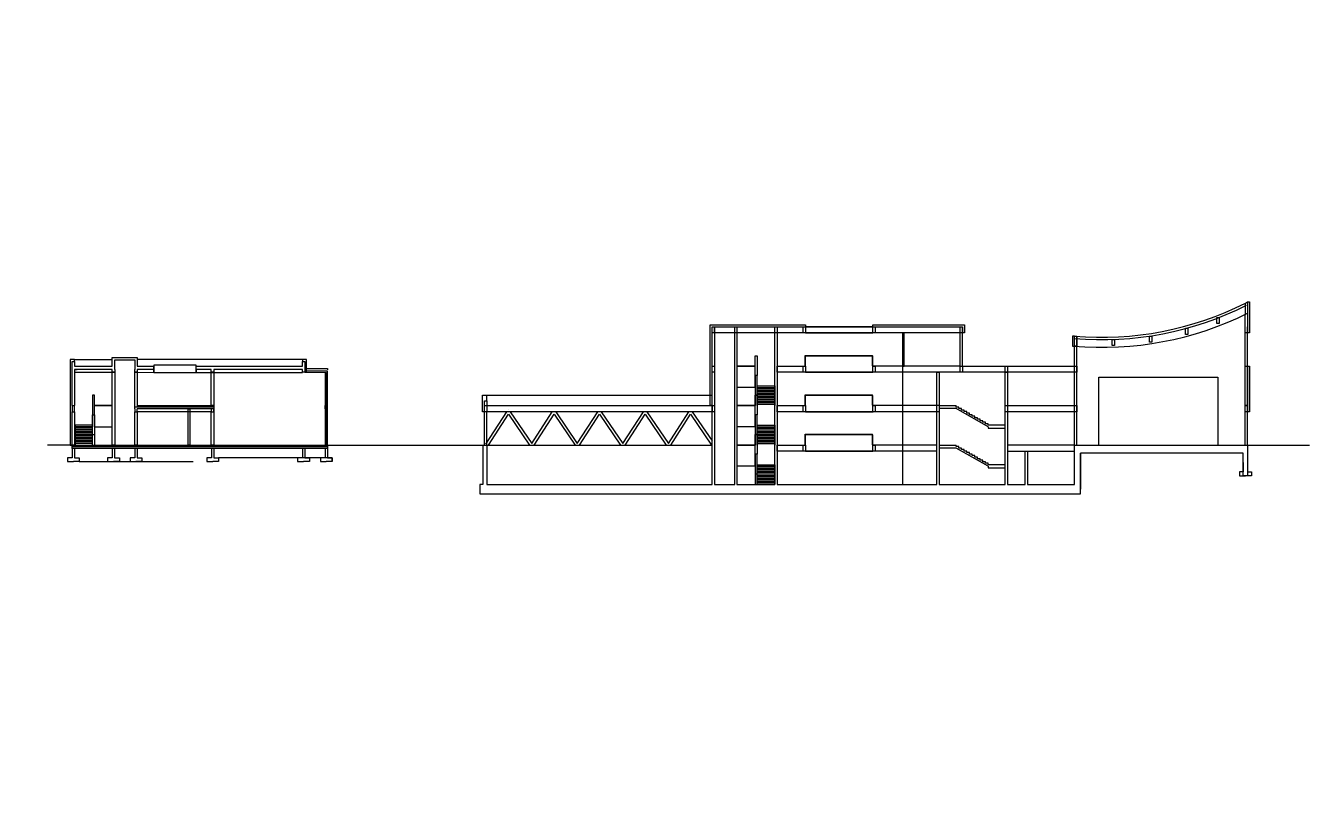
# Model space of a CAD drawing. Extents: x 126 to 1219, y 91 to 1021.
# Drawn here: x 456.3 to 682.5, y 884.2 to 1021 of the extents above; entities that cross this region are included whole.
import ezdxf

# ---------------------------------------------------------------- set-up
doc = ezdxf.new("R2010")
doc.units = 0
doc.linetypes.add('ACAD_ISO03W100', pattern=[30, 12, -18])
doc.layers.add('-_E_-_PRZEKR_J_CIENKA', color=253, linetype='CONTINUOUS')
doc.layers.add('-_E_-_PRZEKR_J_GRUBA', color=7, linetype='CONTINUOUS')

# ---------------------------------------------------------------- blocks, each defined once
blk = doc.blocks.new('PRZEKR_J_01')
at = {"layer": '-_E_-_PRZEKR_J_CIENKA'}
for points in [[(7423596.152395, 5543620.843825), (7423599.973942, 5543619.698147)], [(7423619.16742, 5543613.944052), (7423602.483985, 5543618.94565)], [(7423596.134636, 5543613.43695), (7423596.777891, 5543615.582603), (7423598.57831, 5543615.042848), (7423596.777891, 5543615.582603), (7423597.093774, 5543616.636272), (7423596.902198, 5543616.693705), (7423596.304891, 5543614.701313)], [(7423595.989007, 5543613.647645), (7423596.304891, 5543614.701313), (7423596.496467, 5543614.64388), (7423595.899159, 5543612.651489)], [(7423595.66738, 5543612.574819), (7423595.713326, 5543612.72808), (7423593.941248, 5543613.259339), (7423593.895301, 5543613.106078)], [(7423595.713326, 5543612.72808), (7423595.759273, 5543612.88134), (7423593.987194, 5543613.4126), (7423593.941248, 5543613.259339)], [(7423595.759273, 5543612.88134), (7423595.80522, 5543613.034601), (7423594.033141, 5543613.56586), (7423593.987194, 5543613.4126)], [(7423595.80522, 5543613.034601), (7423595.851167, 5543613.187862), (7423594.079088, 5543613.719121), (7423594.033141, 5543613.56586)], [(7423595.851167, 5543613.187862), (7423595.897113, 5543613.341123), (7423594.125035, 5543613.872382), (7423594.079088, 5543613.719121)], [(7423595.897113, 5543613.341123), (7423595.94306, 5543613.494384), (7423594.170981, 5543614.025643), (7423594.125035, 5543613.872382)], [(7423595.94306, 5543613.494384), (7423595.989007, 5543613.647645), (7423594.216928, 5543614.178904), (7423594.170981, 5543614.025643)], [(7423596.134636, 5543613.43695), (7423597.935055, 5543612.897195)], [(7423595.391699, 5543611.655253), (7423595.437646, 5543611.808514), (7423593.665567, 5543612.339773), (7423593.619621, 5543612.186513)], [(7423595.437646, 5543611.808514), (7423595.483593, 5543611.961775), (7423593.711514, 5543612.493034), (7423593.665567, 5543612.339773)], [(7423595.483593, 5543611.961775), (7423595.52954, 5543612.115036), (7423593.757461, 5543612.646295), (7423593.711514, 5543612.493034)], [(7423595.52954, 5543612.115036), (7423595.575486, 5543612.268297), (7423593.803407, 5543612.799556), (7423593.757461, 5543612.646295)], [(7423595.575486, 5543612.268297), (7423595.621433, 5543612.421558), (7423593.849354, 5543612.952817), (7423593.803407, 5543612.799556)], [(7423595.621433, 5543612.421558), (7423595.66738, 5543612.574819), (7423593.895301, 5543613.106078), (7423593.849354, 5543612.952817)], [(7423595.391699, 5543611.655253), (7423595.707583, 5543612.708922), (7423595.899159, 5543612.651489), (7423595.583275, 5543611.59782)], [(7423621.076889, 5543611.955816), (7423618.876085, 5543604.614769)], [(7423619.019214, 5543612.579121), (7423621.196624, 5543611.91992), (7423618.99582, 5543604.578873), (7423619.115555, 5543604.542977), (7423621.355127, 5543612.013338), (7423619.056214, 5543612.702539)], [(7423619.134081, 5543612.962274), (7423621.432994, 5543612.273073), (7423621.388151, 5543612.123494)], [(7423636.718447, 5543604.757021), (7423659.468108, 5543597.936801)], [(7423634.972472, 5543599.801679), (7423635.980429, 5543603.163839)], [(7423635.110805, 5543599.832864), (7423638.22386, 5543602.478757)], [(7423635.207948, 5543599.71857), (7423636.215905, 5543603.08073)], [(7423638.469603, 5543602.687622), (7423638.471398, 5543602.681986)], [(7423638.569141, 5543602.375243), (7423639.795077, 5543598.527935)], [(7423635.379171, 5543599.667238), (7423638.320562, 5543602.167228), (7423639.51198, 5543598.428245)], [(7423639.795077, 5543598.527935), (7423642.821686, 5543601.100355)], [(7423643.166968, 5543600.996841), (7423644.392903, 5543597.149533)], [(7423670.78992, 5543601.401481), (7423677.590871, 5543599.362595)], [(7423670.976579, 5543602.024104), (7423677.77753, 5543599.985217)], [(7423635.207948, 5543599.71857), (7423657.957609, 5543592.89835)], [(7423639.976997, 5543598.288836), (7423642.918389, 5543600.788826), (7423644.109807, 5543597.049843)], [(7423644.392903, 5543597.149533), (7423647.419513, 5543599.721953)], [(7423647.764794, 5543599.618439), (7423648.99073, 5543595.771131)], [(7423664.061942, 5543597.415654), (7423664.705196, 5543599.561307), (7423662.904777, 5543600.101062), (7423664.705196, 5543599.561307), (7423665.02108, 5543600.614975), (7423665.212656, 5543600.557542), (7423664.615348, 5543598.56515)], [(7423644.574824, 5543596.910434), (7423647.516215, 5543599.410424), (7423648.707633, 5543595.671441)], [(7423648.99073, 5543595.771131), (7423652.017339, 5543598.343551)], [(7423652.362621, 5543598.240038), (7423653.588556, 5543594.392729)], [(7423664.299464, 5543597.511482), (7423664.615348, 5543598.56515), (7423664.423772, 5543598.622584), (7423663.826465, 5543596.630192)], [(7423669.781963, 5543598.039321), (7423670.097847, 5543599.092989)], [(7423670.097847, 5543599.092989), (7423676.898799, 5543597.054103)], [(7423680.584248, 5543598.465198), (7423675.992446, 5543583.148688)], [(7423649.17265, 5543595.532032), (7423652.114042, 5543598.032023), (7423653.30546, 5543594.29304)], [(7423653.588556, 5543594.392727), (7423656.615165, 5543596.965147)], [(7423656.960447, 5543596.861634), (7423658.086423, 5543593.328024)], [(7423664.061942, 5543597.415654), (7423662.261522, 5543597.955409)], [(7423664.069731, 5543596.745177), (7423664.115677, 5543596.898438), (7423665.887756, 5543596.367179), (7423665.84181, 5543596.213918)], [(7423664.115677, 5543596.898438), (7423664.161624, 5543597.051699), (7423665.933703, 5543596.52044), (7423665.887756, 5543596.367179)], [(7423664.161624, 5543597.051699), (7423664.207571, 5543597.20496), (7423665.97965, 5543596.673701), (7423665.933703, 5543596.52044)], [(7423664.207571, 5543597.20496), (7423664.253518, 5543597.358221), (7423666.025596, 5543596.826962), (7423665.97965, 5543596.673701)], [(7423664.253518, 5543597.358221), (7423664.299464, 5543597.511482), (7423666.071543, 5543596.980222), (7423666.025596, 5543596.826962)], [(7423669.595305, 5543597.416698), (7423676.396256, 5543595.377812)], [(7423676.582915, 5543596.000434), (7423676.898799, 5543597.054103)], [(7423685.39542, 5543593.358496), (7423686.590035, 5543597.343278)], [(7423685.634891, 5543593.286703), (7423686.829506, 5543597.271486)], [(7423653.770476, 5543594.153629), (7423656.711868, 5543596.653619), (7423657.903286, 5543592.914636)], [(7423662.867326, 5543593.430871), (7423663.510581, 5543595.576524), (7423661.710162, 5543596.116279), (7423663.510581, 5543595.576524), (7423663.826465, 5543596.630192), (7423664.018041, 5543596.572759), (7423663.420733, 5543594.580367)], [(7423663.702157, 5543595.51909), (7423664.018041, 5543596.572759), (7423663.826465, 5543596.630192), (7423663.510581, 5543595.576524)], [(7423663.702157, 5543595.51909), (7423663.748104, 5543595.672351), (7423665.520182, 5543595.141092), (7423665.474236, 5543594.987831)], [(7423663.748104, 5543595.672351), (7423663.79405, 5543595.825612), (7423665.566129, 5543595.294353), (7423665.520182, 5543595.141092)], [(7423663.79405, 5543595.825612), (7423663.839997, 5543595.978873), (7423665.612076, 5543595.447614), (7423665.566129, 5543595.294353)], [(7423663.839997, 5543595.978873), (7423663.885944, 5543596.132134), (7423665.658023, 5543595.600875), (7423665.612076, 5543595.447614)], [(7423663.885944, 5543596.132134), (7423663.931891, 5543596.285395), (7423665.703969, 5543595.754135), (7423665.658023, 5543595.600875)], [(7423663.931891, 5543596.285395), (7423663.977837, 5543596.438655), (7423665.749916, 5543595.907396), (7423665.703969, 5543595.754135)], [(7423663.977837, 5543596.438655), (7423664.023784, 5543596.591916), (7423665.795863, 5543596.060657), (7423665.749916, 5543595.907396)], [(7423664.023784, 5543596.591916), (7423664.069731, 5543596.745177), (7423665.84181, 5543596.213918), (7423665.795863, 5543596.060657)], [(7423663.104849, 5543593.526699), (7423663.420733, 5543594.580367), (7423663.229157, 5543594.637801), (7423662.631849, 5543592.645409)], [(7423668.575386, 5543594.014636), (7423668.891269, 5543595.068304)], [(7423668.903232, 5543595.108206), (7423675.704184, 5543593.06932)], [(7423662.867326, 5543593.430871), (7423661.066907, 5543593.970627)], [(7423662.875116, 5543592.760394), (7423662.921062, 5543592.913655), (7423664.693141, 5543592.382396), (7423664.647194, 5543592.229135)], [(7423662.921062, 5543592.913655), (7423662.967009, 5543593.066916), (7423664.739088, 5543592.535657), (7423664.693141, 5543592.382396)], [(7423662.967009, 5543593.066916), (7423663.012956, 5543593.220177), (7423664.785035, 5543592.688918), (7423664.739088, 5543592.535657)], [(7423663.012956, 5543593.220177), (7423663.058902, 5543593.373438), (7423664.830981, 5543592.842179), (7423664.785035, 5543592.688918)], [(7423663.058902, 5543593.373438), (7423663.104849, 5543593.526699), (7423664.876928, 5543592.99544), (7423664.830981, 5543592.842179)], [(7423668.40777, 5543593.429793), (7423675.208722, 5543591.390906)], [(7423675.376337, 5543591.975749), (7423675.692221, 5543593.029418)], [(7423694.548644, 5543581.928568), (7423697.845518, 5543592.925687)], [(7423694.788115, 5543581.856776), (7423698.085144, 5543592.854413)], [(7423661.672711, 5543589.446088), (7423662.315966, 5543591.591741), (7423660.515546, 5543592.131496), (7423662.315966, 5543591.591741), (7423662.631849, 5543592.645409), (7423662.823425, 5543592.587976), (7423662.226118, 5543590.595584)], [(7423662.507542, 5543591.534307), (7423662.823425, 5543592.587976), (7423662.631849, 5543592.645409), (7423662.315966, 5543591.591741)], [(7423662.507542, 5543591.534307), (7423662.553488, 5543591.687568), (7423664.325567, 5543591.156309), (7423664.27962, 5543591.003048)], [(7423662.553488, 5543591.687568), (7423662.599435, 5543591.840829), (7423664.371514, 5543591.30957), (7423664.325567, 5543591.156309)], [(7423662.599435, 5543591.840829), (7423662.645382, 5543591.99409), (7423664.417461, 5543591.462831), (7423664.371514, 5543591.30957)], [(7423662.645382, 5543591.99409), (7423662.691329, 5543592.147351), (7423664.463407, 5543591.616092), (7423664.417461, 5543591.462831)], [(7423662.691329, 5543592.147351), (7423662.737275, 5543592.300612), (7423664.509354, 5543591.769353), (7423664.463407, 5543591.616092)], [(7423662.737275, 5543592.300612), (7423662.783222, 5543592.453873), (7423664.555301, 5543591.922613), (7423664.509354, 5543591.769353)], [(7423662.783222, 5543592.453873), (7423662.829169, 5543592.607134), (7423664.601248, 5543592.075874), (7423664.555301, 5543591.922613)], [(7423662.829169, 5543592.607133), (7423662.875116, 5543592.760394), (7423664.647194, 5543592.229135), (7423664.601248, 5543592.075874)], [(7423661.910234, 5543589.541916), (7423662.226118, 5543590.595584), (7423662.034542, 5543590.653018), (7423661.437234, 5543588.660626)], [(7423667.380771, 5543590.029853), (7423667.696654, 5543591.083521)], [(7423667.708617, 5543591.123423), (7423674.509568, 5543589.084537)], [(7423661.672711, 5543589.446088), (7423659.872292, 5543589.985844)], [(7423661.634554, 5543588.622351), (7423661.6805, 5543588.775611), (7423663.452579, 5543588.244352), (7423663.406632, 5543588.091091)], [(7423661.6805, 5543588.775611), (7423661.726447, 5543588.928872), (7423663.498526, 5543588.397613), (7423663.452579, 5543588.244352)], [(7423661.726447, 5543588.928872), (7423661.772394, 5543589.082133), (7423663.544473, 5543588.550874), (7423663.498526, 5543588.397613)], [(7423661.772394, 5543589.082133), (7423661.818341, 5543589.235394), (7423663.590419, 5543588.704135), (7423663.544473, 5543588.550874)], [(7423661.818341, 5543589.235394), (7423661.864287, 5543589.388655), (7423663.636366, 5543588.857396), (7423663.590419, 5543588.704135)], [(7423661.864287, 5543589.388655), (7423661.910234, 5543589.541916), (7423663.682313, 5543589.010657), (7423663.636366, 5543588.857396)], [(7423667.206074, 5543589.447133), (7423674.007026, 5543587.408246)], [(7423674.181722, 5543587.990966), (7423674.497606, 5543589.044635)], [(7423661.312926, 5543587.549524), (7423661.62881, 5543588.603193), (7423661.437234, 5543588.660626), (7423661.12135, 5543587.606958)], [(7423661.312926, 5543587.549524), (7423661.358873, 5543587.702785), (7423663.130952, 5543587.171526), (7423663.085005, 5543587.018265)], [(7423661.358873, 5543587.702785), (7423661.40482, 5543587.856046), (7423663.176899, 5543587.324787), (7423663.130952, 5543587.171526)], [(7423661.40482, 5543587.856046), (7423661.450767, 5543588.009307), (7423663.222845, 5543587.478048), (7423663.176899, 5543587.324787)], [(7423661.450767, 5543588.009307), (7423661.496713, 5543588.162568), (7423663.268792, 5543587.631309), (7423663.222845, 5543587.478048)], [(7423661.496713, 5543588.162568), (7423661.54266, 5543588.315829), (7423663.314739, 5543587.78457), (7423663.268792, 5543587.631309)], [(7423661.54266, 5543588.315829), (7423661.588607, 5543588.46909), (7423663.360686, 5543587.937831), (7423663.314739, 5543587.78457)], [(7423661.588607, 5543588.46909), (7423661.634554, 5543588.622351), (7423663.406632, 5543588.091091), (7423663.360686, 5543587.937831)], [(7423696.999817, 5543581.19372), (7423699.051426, 5543588.037109), (7423711.088197, 5543584.428554), (7423709.036588, 5543577.585165)], [(7423711.790493, 5543576.75956), (7423715.374339, 5543588.713909)], [(7423712.029964, 5543576.687768), (7423715.61381, 5543588.642117)]]:
    blk.add_lwpolyline(points, dxfattribs=at)
blk.add_lwpolyline([(7423603.99083, 5543617.875216), (7423603.771571, 5543617.143851), (7423608.056201, 5543615.859344), (7423608.27546, 5543616.590709)], close=True, dxfattribs=at)
at = {"layer": '-_E_-_PRZEKR_J_CIENKA', "linetype": 'ACAD_ISO03W100'}
blk.add_lwpolyline([(7423593.662991, 5543610.764149), (7423593.548124, 5543610.380997), (7423619.091953, 5543602.723103), (7423619.20682, 5543603.106255)], close=True, dxfattribs=at)
at = {"layer": '-_E_-_PRZEKR_J_CIENKA'}
blk.add_arc((7423710.219326, 5543623.984821), 34.479265, 248.27618, 279.6853, dxfattribs=at)
at = {"layer": '-_E_-_PRZEKR_J_GRUBA'}
for points in [[(7423596.094962, 5543620.652249), (7423596.152395, 5543620.843825), (7423595.922504, 5543620.912745), (7423595.730928, 5543620.970178), (7423593.14068, 5543612.330096), (7423593.332256, 5543612.272663)], [(7423594.526872, 5543616.257446), (7423595.721487, 5543620.242228), (7423595.86507, 5543620.721169), (7423596.094962, 5543620.652249), (7423595.951378, 5543620.173308), (7423599.772925, 5543619.02763)], [(7423599.911887, 5543618.620581), (7423599.825736, 5543618.333216), (7423599.586266, 5543618.405008), (7423599.672416, 5543618.692372), (7423595.85087, 5543619.83805), (7423594.756763, 5543616.188525)], [(7423595.85087, 5543619.83805), (7423596.138234, 5543619.7519), (7423595.85087, 5543619.83805), (7423595.85087, 5543619.83805), (7423596.138234, 5543619.7519), (7423595.85087, 5543619.83805), (7423595.76472, 5543619.550686), (7423599.586266, 5543618.405008)], [(7423599.772925, 5543619.02763), (7423600.031375, 5543619.889723), (7423602.541419, 5543619.137226), (7423602.282968, 5543618.275134)], [(7423599.911887, 5543618.620581), (7423600.199054, 5543619.578461), (7423602.230157, 5543618.969548), (7423601.94299, 5543618.011667)], [(7423600.805808, 5543614.218461), (7423601.85684, 5543617.724303), (7423602.09631, 5543617.652512), (7423601.045278, 5543614.146669)], [(7423603.859489, 5543617.437112), (7423602.18246, 5543617.939876), (7423602.09631, 5543617.652512), (7423601.85684, 5543617.724303), (7423601.94299, 5543618.011667)], [(7423602.09631, 5543617.652512), (7423603.771571, 5543617.143851), (7423603.881201, 5543617.509534)], [(7423602.282968, 5543618.275134), (7423603.959998, 5543617.77237)], [(7423603.859489, 5543617.437112), (7423603.959998, 5543617.77237)], [(7423594.526872, 5543616.257446), (7423594.340213, 5543615.634823), (7423594.579683, 5543615.563031), (7423594.665833, 5543615.850396)], [(7423594.526872, 5543616.257446), (7423594.766342, 5543616.185654)], [(7423594.665833, 5543615.850396), (7423594.766342, 5543616.185654)], [(7423608.144118, 5543616.152604), (7423608.056201, 5543615.859344), (7423618.777976, 5543612.645017)], [(7423608.144118, 5543616.152604), (7423608.244627, 5543616.487863)], [(7423608.244627, 5543616.487863), (7423618.966403, 5543613.273535), (7423619.109986, 5543613.752476), (7423619.349456, 5543613.680684), (7423619.205873, 5543613.201744), (7423619.162798, 5543613.058062), (7423619.105364, 5543612.866486), (7423619.019214, 5543612.579121), (7423618.779744, 5543612.650913), (7423618.865894, 5543612.938277), (7423609.909711, 5543615.62329), (7423609.823561, 5543615.335926), (7423609.584091, 5543615.407717), (7423609.670241, 5543615.695081), (7423608.144118, 5543616.152604)], [(7423600.748374, 5543614.026884), (7423600.662224, 5543613.73952), (7423600.901694, 5543613.667729), (7423600.987845, 5543613.955093)], [(7423600.748374, 5543614.026884), (7423600.848883, 5543614.362143)], [(7423600.805808, 5543614.218461), (7423608.77253, 5543611.830083)], [(7423608.389476, 5543611.422934), (7423600.901694, 5543613.667729)], [(7423608.715096, 5543611.638507), (7423600.987845, 5543613.955093)], [(7423601.088353, 5543614.290351), (7423608.815605, 5543611.973765)], [(7423619.019214, 5543612.579121), (7423619.21079, 5543612.521688), (7423619.541032, 5543613.623251), (7423619.598466, 5543613.814827), (7423619.16742, 5543613.944052), (7423619.109986, 5543613.752476)], [(7423593.332256, 5543612.272662), (7423590.829848, 5543613.02287)], [(7423593.231748, 5543611.937404), (7423592.944581, 5543610.979524), (7423592.465641, 5543611.123108), (7423592.350774, 5543610.739955), (7423592.949449, 5543610.560476)], [(7423593.471218, 5543611.865613), (7423593.184051, 5543610.907732), (7423593.662991, 5543610.764149), (7423593.548124, 5543610.380996), (7423592.949449, 5543610.560476)], [(7423619.115555, 5543604.542977), (7423619.015047, 5543604.207719), (7423593.231748, 5543611.937404), (7423593.332256, 5543612.272663), (7423593.451991, 5543612.236767)], [(7423593.332256, 5543612.272663), (7423593.289181, 5543612.128981), (7423619.07248, 5543604.399295)], [(7423593.451991, 5543612.236767), (7423619.115555, 5543604.542977)], [(7423608.815605, 5543611.973765), (7423608.628946, 5543611.351143)], [(7423597.278793, 5543610.724123), (7423596.991626, 5543609.766243), (7423596.512686, 5543609.909827), (7423596.397819, 5543609.526674), (7423596.996494, 5543609.347195)], [(7423597.518263, 5543610.652332), (7423597.231096, 5543609.694451), (7423597.710036, 5543609.550868), (7423597.595169, 5543609.167715), (7423596.996494, 5543609.347195)], [(7423608.475626, 5543611.710299), (7423608.389476, 5543611.422934), (7423608.628946, 5543611.351143), (7423608.715096, 5543611.638507)], [(7423599.553759, 5543610.042102), (7423599.266592, 5543609.084221), (7423598.787652, 5543609.227805), (7423598.672785, 5543608.844652), (7423599.27146, 5543608.665173)], [(7423599.793229, 5543609.97031), (7423599.506062, 5543609.012429), (7423599.985002, 5543608.868846), (7423599.870136, 5543608.485694), (7423599.27146, 5543608.665173)], [(7423607.304958, 5543607.718336), (7423607.017791, 5543606.760456), (7423606.538851, 5543606.90404), (7423606.423984, 5543606.520887), (7423607.022659, 5543606.341408)], [(7423619.970192, 5543608.264293), (7423619.884042, 5543607.976929), (7423620.123512, 5543607.905138), (7423620.310171, 5543608.52776)], [(7423619.970192, 5543608.264293), (7423620.0707, 5543608.599552)], [(7423620.0707, 5543608.599552), (7423620.310171, 5543608.52776)], [(7423607.544428, 5543607.646545), (7423607.257261, 5543606.688664), (7423607.736201, 5543606.545081), (7423607.621334, 5543606.161928), (7423607.022659, 5543606.341408)], [(7423659.152225, 5543596.883134), (7423658.960649, 5543596.940567), (7423661.349879, 5543604.910133), (7423661.407312, 5543605.101709), (7423671.034012, 5543602.21568), (7423670.976578, 5543602.024104)], [(7423616.476664, 5543604.968711), (7423616.189497, 5543604.010831), (7423615.710557, 5543604.154415), (7423615.59569, 5543603.771262), (7423616.194365, 5543603.591783)], [(7423616.716134, 5543604.89692), (7423616.428967, 5543603.939039), (7423616.907907, 5543603.795456), (7423616.79304, 5543603.412303), (7423616.194365, 5543603.591783)], [(7423618.775577, 5543604.27951), (7423618.48841, 5543603.32163), (7423618.009469, 5543603.465214), (7423617.894603, 5543603.082061), (7423618.493278, 5543602.902582)], [(7423619.015047, 5543604.207719), (7423618.72788, 5543603.249838), (7423619.20682, 5543603.106255), (7423619.091953, 5543602.723102), (7423618.493278, 5543602.902582)], [(7423619.115555, 5543604.542977), (7423634.968478, 5543599.790362)], [(7423634.968478, 5543599.790361), (7423635.207948, 5543599.71857), (7423634.013333, 5543595.733787), (7423656.762994, 5543588.913569), (7423661.541455, 5543604.8527), (7423661.780926, 5543604.780908), (7423657.002465, 5543588.841776), (7423659.06187, 5543588.224378), (7423663.840331, 5543604.16351), (7423664.031945, 5543604.106065), (7423659.253485, 5543588.166933), (7423663.085005, 5543587.018265), (7423667.863466, 5543602.957397), (7423668.102937, 5543602.885605), (7423663.324476, 5543586.946473), (7423675.872711, 5543583.184584), (7423675.872711, 5543583.184584), (7423676.112181, 5543583.112792), (7423676.112181, 5543583.112792), (7423676.112181, 5543583.112792), (7423676.112181, 5543583.112792), (7423679.455184, 5543582.110579), (7423682.852371, 5543593.442306), (7423683.091841, 5543593.370514), (7423679.694654, 5543582.038788), (7423686.361502, 5543580.040105), (7423689.758689, 5543591.371831), (7423689.998159, 5543591.300039), (7423686.600973, 5543579.968313), (7423688.373051, 5543579.437054), (7423689.381008, 5543582.799214), (7423689.620478, 5543582.727422), (7423688.612522, 5543579.365262), (7423693.354029, 5543577.943785), (7423694.548644, 5543581.928568)], [(7423635.976435, 5543603.152522), (7423635.784858, 5543603.209955), (7423636.287401, 5543604.886246), (7423636.718447, 5543604.757021)], [(7423636.163093, 5543603.775144), (7423636.306677, 5543604.254084), (7423636.546147, 5543604.182293), (7423636.402563, 5543603.703352)], [(7423636.163093, 5543603.775144), (7423659.152225, 5543596.883134), (7423658.965567, 5543596.260511), (7423636.215905, 5543603.08073)], [(7423636.546147, 5543604.182293), (7423636.718447, 5543604.757021)], [(7423634.786831, 5543599.844818), (7423633.592216, 5543595.860035), (7423633.294922, 5543595.949162), (7423633.007755, 5543594.991282), (7423656.595563, 5543587.919792), (7423657.553362, 5543587.632649), (7423657.553362, 5543587.632649), (7423693.666478, 5543576.809559), (7423693.666478, 5543576.809559), (7423693.666478, 5543576.809559), (7423694.903903, 5543580.93714)], [(7423677.77223, 5543599.986806), (7423677.829663, 5543600.178382), (7423686.88694, 5543597.463062), (7423687.078516, 5543597.405629), (7423686.834424, 5543596.591431), (7423686.642848, 5543596.648864)], [(7423677.77753, 5543599.985217), (7423686.829506, 5543597.271486), (7423686.642848, 5543596.648864)], [(7423686.642848, 5543596.648864), (7423677.590871, 5543599.362595)], [(7423680.584248, 5543598.465198), (7423679.576291, 5543595.103037), (7423679.719973, 5543595.059962), (7423680.72793, 5543598.422122)], [(7423685.395421, 5543593.358495), (7423676.582915, 5543596.000434)], [(7423685.208762, 5543592.735873), (7423676.396256, 5543595.377812)], [(7423685.634891, 5543593.286703), (7423696.937875, 5543589.898134)], [(7423697.848808, 5543592.936663), (7423697.657232, 5543592.994097), (7423697.350432, 5543591.970729), (7423697.522473, 5543591.910897)], [(7423682.083884, 5543590.008353), (7423675.3883, 5543592.015651)], [(7423696.751216, 5543589.275511), (7423685.208762, 5543592.735873)], [(7423681.897226, 5543589.385731), (7423675.201641, 5543591.393029)], [(7423716.365932, 5543591.150913), (7423716.557509, 5543591.093479), (7423715.618727, 5543587.962061), (7423715.427151, 5543588.019494)], [(7423683.716176, 5543589.184931), (7423681.991991, 5543589.701832)], [(7423682.083884, 5543590.008353), (7423683.808069, 5543589.491453)], [(7423686.383294, 5543586.380919), (7423683.716176, 5543589.184931)], [(7423686.42924, 5543586.53418), (7423686.475187, 5543586.687441), (7423686.20698, 5543586.767847), (7423686.252927, 5543586.921108), (7423685.984721, 5543587.001515), (7423686.030667, 5543587.154776), (7423685.762461, 5543587.235183), (7423685.808408, 5543587.388444), (7423685.540201, 5543587.46885), (7423685.586148, 5543587.622111), (7423685.317941, 5543587.702518), (7423685.363888, 5543587.855779), (7423685.095681, 5543587.936186), (7423685.141628, 5543588.089447), (7423684.873422, 5543588.169853), (7423684.919368, 5543588.323114), (7423684.651162, 5543588.403521), (7423684.697109, 5543588.556782), (7423684.428902, 5543588.637189), (7423684.474849, 5543588.79045), (7423684.206642, 5543588.870856), (7423684.252589, 5543589.024117), (7423683.984382, 5543589.104524), (7423684.030329, 5543589.257785), (7423683.762123, 5543589.338192), (7423683.808069, 5543589.491453)], [(7423680.463141, 5543585.47274), (7423674.007026, 5543587.408246)], [(7423680.649799, 5543586.095362), (7423674.193684, 5543588.030869)], [(7423695.556601, 5543585.290728), (7423688.564074, 5543587.387048)], [(7423688.750733, 5543588.00967), (7423695.743259, 5543585.913351)], [(7423680.889269, 5543586.02357), (7423682.613454, 5543585.50667)], [(7423686.383294, 5543586.380919), (7423686.337347, 5543586.227658)], [(7423686.337347, 5543586.227658), (7423688.061532, 5543585.710757)], [(7423688.153425, 5543586.017279), (7423686.42924, 5543586.53418)], [(7423695.98273, 5543585.841559), (7423696.298614, 5543586.895227)], [(7423682.521561, 5543585.200148), (7423680.797376, 5543585.717049)], [(7423685.188678, 5543582.396136), (7423682.521561, 5543585.200148)], [(7423685.234625, 5543582.549397), (7423685.280572, 5543582.702658), (7423685.012365, 5543582.783064), (7423685.058312, 5543582.936325), (7423684.790105, 5543583.016732), (7423684.836052, 5543583.169993), (7423684.567846, 5543583.2504), (7423684.613792, 5543583.403661), (7423684.345586, 5543583.484067), (7423684.391533, 5543583.637328), (7423684.123326, 5543583.717735), (7423684.169273, 5543583.870996), (7423683.901066, 5543583.951403), (7423683.947013, 5543584.104664), (7423683.678806, 5543584.18507), (7423683.724753, 5543584.338331), (7423683.456547, 5543584.418738), (7423683.502493, 5543584.571999), (7423683.234287, 5543584.652406), (7423683.280234, 5543584.805667), (7423683.012027, 5543584.886073), (7423683.057974, 5543585.039334), (7423682.789767, 5543585.119741), (7423682.835714, 5543585.273002), (7423682.567507, 5543585.353409), (7423682.613454, 5543585.50667)], [(7423714.419195, 5543584.657334), (7423714.610771, 5543584.5999), (7423713.229497, 5543579.992495), (7423713.037921, 5543580.049928)], [(7423694.548644, 5543581.928568), (7423689.807137, 5543583.350045), (7423687.795588, 5543583.953096), (7423687.608929, 5543583.330473), (7423694.361986, 5543581.305945)], [(7423685.188678, 5543582.396136), (7423685.142732, 5543582.242875)], [(7423685.142732, 5543582.242875), (7423686.866917, 5543581.725974)], [(7423686.95881, 5543582.032496), (7423685.234625, 5543582.549397)], [(7423694.548644, 5543581.928568), (7423711.910229, 5543576.723664), (7423712.029964, 5543576.687768), (7423711.45563, 5543574.772007), (7423711.45563, 5543574.772007), (7423711.45563, 5543574.772007), (7423711.312047, 5543574.293067), (7423711.100322, 5543573.586834), (7423710.656834, 5543573.71979), (7423710.868558, 5543574.426022), (7423711.012142, 5543574.904962), (7423711.012142, 5543574.904962), (7423711.34306, 5543576.008775), (7423694.903903, 5543580.93714), (7423693.809122, 5543577.285365)], [(7423712.029964, 5543576.687768), (7423718.288859, 5543574.811387)], [(7423711.058868, 5543575.060822), (7423710.771701, 5543574.102942), (7423710.394769, 5543574.215944), (7423710.279903, 5543573.832791), (7423710.878578, 5543573.653312)], [(7423711.502356, 5543574.927867), (7423711.215189, 5543573.969987), (7423711.59212, 5543573.856985), (7423711.477253, 5543573.473833), (7423710.878578, 5543573.653312)]]:
    blk.add_lwpolyline(points, dxfattribs=at)
for points in [[(7423597.383695, 5543611.058065), (7423599.586266, 5543618.405008), (7423599.825736, 5543618.333216), (7423597.623165, 5543610.986273)], [(7423593.332256, 5543612.272663), (7423594.340213, 5543615.634823), (7423594.579683, 5543615.563031), (7423593.571727, 5543612.200871)], [(7423608.576135, 5543612.045557), (7423609.584091, 5543615.407717), (7423609.823561, 5543615.335925), (7423608.815605, 5543611.973765)], [(7423599.654268, 5543610.37736), (7423600.662224, 5543613.73952), (7423600.901694, 5543613.667729), (7423599.893738, 5543610.305568)], [(7423605.058659, 5543608.757154), (7423606.152766, 5543612.406679), (7423606.296448, 5543612.363604), (7423605.202341, 5543608.714079)], [(7423607.38152, 5543608.060774), (7423608.389476, 5543611.422934), (7423608.628946, 5543611.351143), (7423607.62099, 5543607.988982)], [(7423636.282828, 5543603.739248), (7423636.402563, 5543603.703352), (7423636.359488, 5543603.55967), (7423636.302055, 5543603.368094), (7423636.215905, 5543603.08073), (7423635.976435, 5543603.152522), (7423635.976435, 5543603.152522), (7423635.976435, 5543603.152522), (7423635.976435, 5543603.152522), (7423635.976435, 5543603.152522), (7423636.163093, 5543603.775144), (7423636.163093, 5543603.775144)], [(7423661.661191, 5543604.816804), (7423661.780926, 5543604.780908), (7423661.737851, 5543604.637226), (7423661.680417, 5543604.44565), (7423661.594267, 5543604.158285), (7423661.354797, 5543604.230077), (7423661.354797, 5543604.230077), (7423661.354797, 5543604.230077), (7423661.354797, 5543604.230077), (7423661.354797, 5543604.230077), (7423661.541455, 5543604.8527), (7423661.541455, 5543604.8527)], [(7423670.78992, 5543601.401481), (7423661.594267, 5543604.158285), (7423661.780926, 5543604.780908), (7423670.976579, 5543602.024104)], [(7423670.856843, 5543602.059999), (7423670.976578, 5543602.024104), (7423670.933503, 5543601.880421), (7423670.87607, 5543601.688845), (7423670.78992, 5543601.401481), (7423670.55045, 5543601.473273), (7423670.55045, 5543601.473273), (7423670.55045, 5543601.473273), (7423670.55045, 5543601.473273), (7423670.55045, 5543601.473273), (7423670.737108, 5543602.095895), (7423670.737108, 5543602.095895)], [(7423660.466575, 5543600.832021), (7423660.58631, 5543600.796125), (7423660.543235, 5543600.652443), (7423660.485802, 5543600.460867), (7423660.399652, 5543600.173503), (7423660.160182, 5543600.245294), (7423660.160182, 5543600.245294), (7423660.160182, 5543600.245294), (7423660.160182, 5543600.245294), (7423660.160182, 5543600.245294), (7423660.34684, 5543600.867917), (7423660.34684, 5543600.867917)], [(7423677.897265, 5543599.949321), (7423678.017, 5543599.913425), (7423677.973925, 5543599.769743), (7423677.916492, 5543599.578167), (7423677.830342, 5543599.290803), (7423677.590871, 5543599.362595), (7423677.590871, 5543599.362595), (7423677.590871, 5543599.362595), (7423677.590871, 5543599.362595), (7423677.590871, 5543599.362595), (7423677.77753, 5543599.985217), (7423677.77753, 5543599.985217)], [(7423669.595305, 5543597.416698), (7423666.721663, 5543598.2782), (7423666.908322, 5543598.900822), (7423669.781963, 5543598.039321)], [(7423659.27196, 5543596.847238), (7423659.391695, 5543596.811342), (7423659.34862, 5543596.66766), (7423659.291187, 5543596.476084), (7423659.205037, 5543596.18872), (7423658.965567, 5543596.260511), (7423658.965567, 5543596.260511), (7423658.965567, 5543596.260511), (7423658.965567, 5543596.260511), (7423658.965567, 5543596.260511), (7423659.152225, 5543596.883134), (7423659.152225, 5543596.883134)], [(7423669.662228, 5543598.075217), (7423669.781963, 5543598.039321), (7423669.738888, 5543597.895639), (7423669.681455, 5543597.704062), (7423669.595305, 5543597.416698), (7423669.355835, 5543597.48849), (7423669.355835, 5543597.48849), (7423669.355835, 5543597.48849), (7423669.355835, 5543597.48849), (7423669.355835, 5543597.48849), (7423669.542493, 5543598.111112), (7423669.542493, 5543598.111112)], [(7423686.709771, 5543597.307382), (7423686.829506, 5543597.271486), (7423686.786431, 5543597.127804), (7423686.728998, 5543596.936228), (7423686.642848, 5543596.648864), (7423686.403378, 5543596.720656), (7423686.403378, 5543596.720656), (7423686.403378, 5543596.720656), (7423686.403378, 5543596.720656), (7423686.403378, 5543596.720656), (7423686.590036, 5543597.343278), (7423686.590036, 5543597.343278)], [(7423676.70265, 5543595.964538), (7423676.822385, 5543595.928642), (7423676.77931, 5543595.78496), (7423676.721876, 5543595.593384), (7423676.635726, 5543595.30602), (7423676.396256, 5543595.377812), (7423676.396256, 5543595.377812), (7423676.396256, 5543595.377812), (7423676.396256, 5543595.377812), (7423676.396256, 5543595.377812), (7423676.582915, 5543596.000434), (7423676.582915, 5543596.000434)], [(7423668.400689, 5543593.431915), (7423665.527048, 5543594.293417), (7423665.713707, 5543594.916039), (7423668.587348, 5543594.054538)], [(7423668.467613, 5543594.090434), (7423668.587348, 5543594.054538), (7423668.544273, 5543593.910856), (7423668.48684, 5543593.71928), (7423668.400689, 5543593.431915), (7423668.161219, 5543593.503707), (7423668.161219, 5543593.503707), (7423668.161219, 5543593.503707), (7423668.161219, 5543593.503707), (7423668.161219, 5543593.503707), (7423668.347878, 5543594.126329), (7423668.347878, 5543594.126329)], [(7423685.515156, 5543593.322599), (7423685.634891, 5543593.286703), (7423685.591816, 5543593.143021), (7423685.534383, 5543592.951445), (7423685.448233, 5543592.664081), (7423685.208762, 5543592.735873), (7423685.208762, 5543592.735873), (7423685.208762, 5543592.735873), (7423685.208762, 5543592.735873), (7423685.208762, 5543592.735873), (7423685.395421, 5543593.358495), (7423685.395421, 5543593.358495)], [(7423697.965254, 5543592.889791), (7423698.084989, 5543592.853895), (7423698.041914, 5543592.710213), (7423697.984481, 5543592.518637), (7423697.764543, 5543591.846581), (7423697.525073, 5543591.918372), (7423697.65886, 5543592.303065), (7423697.65886, 5543592.303065), (7423697.65886, 5543592.303065), (7423697.65886, 5543592.303065), (7423697.845519, 5543592.925687), (7423697.845519, 5543592.925687)], [(7423675.508035, 5543591.979755), (7423675.62777, 5543591.94386), (7423675.584695, 5543591.800177), (7423675.527261, 5543591.608601), (7423675.441111, 5543591.321237), (7423675.201641, 5543591.393029), (7423675.201641, 5543591.393029), (7423675.201641, 5543591.393029), (7423675.201641, 5543591.393029), (7423675.201641, 5543591.393029), (7423675.3883, 5543592.015651), (7423675.3883, 5543592.015651)], [(7423690.065083, 5543591.958557), (7423690.184818, 5543591.922661), (7423690.141743, 5543591.778979), (7423690.084309, 5543591.587403), (7423689.998159, 5543591.300039), (7423689.758689, 5543591.371831), (7423689.758689, 5543591.371831), (7423689.758689, 5543591.371831), (7423689.758689, 5543591.371831), (7423689.758689, 5543591.371831), (7423689.945348, 5543591.994453), (7423689.945348, 5543591.994453)], [(7423701.679602, 5543591.419369), (7423701.799337, 5543591.383474), (7423701.756262, 5543591.239791), (7423701.698829, 5543591.048215), (7423701.612679, 5543590.760851), (7423701.373209, 5543590.832643), (7423701.373209, 5543590.832643), (7423701.373209, 5543590.832643), (7423701.373209, 5543590.832643), (7423701.373209, 5543590.832643), (7423701.559867, 5543591.455265), (7423701.559867, 5543591.455265)], [(7423667.206074, 5543589.447133), (7423664.332433, 5543590.308634), (7423664.519091, 5543590.931256), (7423667.392733, 5543590.069755)], [(7423667.272998, 5543590.105651), (7423667.392733, 5543590.069755), (7423667.349658, 5543589.926073), (7423667.292224, 5543589.734497), (7423667.206074, 5543589.447133), (7423666.966604, 5543589.518924), (7423666.966604, 5543589.518924), (7423666.966604, 5543589.518924), (7423666.966604, 5543589.518924), (7423666.966604, 5543589.518924), (7423667.153263, 5543590.141547), (7423667.153263, 5543590.141547)], [(7423705.550012, 5543590.627698), (7423705.669747, 5543590.591802), (7423705.626672, 5543590.44812), (7423705.569239, 5543590.256543), (7423705.483088, 5543589.969179), (7423705.243618, 5543590.040971), (7423705.243618, 5543590.040971), (7423705.243618, 5543590.040971), (7423705.243618, 5543590.040971), (7423705.243618, 5543590.040971), (7423705.430277, 5543590.663593), (7423705.430277, 5543590.663593)], [(7423709.408947, 5543590.332477), (7423709.528682, 5543590.296581), (7423709.485607, 5543590.152899), (7423709.428174, 5543589.961323), (7423709.342023, 5543589.673959), (7423709.102553, 5543589.745751), (7423709.102553, 5543589.745751), (7423709.102553, 5543589.745751), (7423709.102553, 5543589.745751), (7423709.102553, 5543589.745751), (7423709.289212, 5543590.368373), (7423709.289212, 5543590.368373)], [(7423712.898196, 5543590.466024), (7423713.017931, 5543590.430128), (7423712.974856, 5543590.286446), (7423712.917422, 5543590.09487), (7423712.831272, 5543589.807506), (7423712.591802, 5543589.879298), (7423712.591802, 5543589.879298), (7423712.591802, 5543589.879298), (7423712.591802, 5543589.879298), (7423712.591802, 5543589.879298), (7423712.778461, 5543590.50192), (7423712.778461, 5543590.50192)], [(7423716.365932, 5543591.150913), (7423715.61381, 5543588.642117), (7423715.570735, 5543588.498435), (7423715.513301, 5543588.306858), (7423715.427151, 5543588.019494), (7423715.187681, 5543588.091286), (7423715.187681, 5543588.091286), (7423715.187681, 5543588.091286), (7423715.187681, 5543588.091286), (7423715.187681, 5543588.091286), (7423715.37434, 5543588.713908), (7423716.099216, 5543591.084294)], [(7423697.057611, 5543589.862237), (7423697.177346, 5543589.826342), (7423697.134271, 5543589.682659), (7423697.076837, 5543589.491083), (7423696.990687, 5543589.203719), (7423696.751217, 5543589.275511), (7423696.751217, 5543589.275511), (7423696.751217, 5543589.275511), (7423696.751217, 5543589.275511), (7423696.751217, 5543589.275511), (7423696.937876, 5543589.898133), (7423696.937876, 5543589.898133)], [(7423674.31342, 5543587.994973), (7423674.433155, 5543587.959077), (7423674.39008, 5543587.815395), (7423674.332646, 5543587.623819), (7423674.246496, 5543587.336454), (7423674.007026, 5543587.408246), (7423674.007026, 5543587.408246), (7423674.007026, 5543587.408246), (7423674.007026, 5543587.408246), (7423674.007026, 5543587.408246), (7423674.193685, 5543588.030868), (7423674.193685, 5543588.030868)], [(7423688.870468, 5543587.973774), (7423688.990203, 5543587.937878), (7423688.947128, 5543587.794196), (7423688.889694, 5543587.60262), (7423688.803544, 5543587.315256), (7423688.564074, 5543587.387048), (7423688.564074, 5543587.387048), (7423688.564074, 5543587.387048), (7423688.564074, 5543587.387048), (7423688.564074, 5543587.387048), (7423688.750733, 5543588.00967), (7423688.750733, 5543588.00967)], [(7423695.862995, 5543585.877455), (7423695.98273, 5543585.841559), (7423695.939655, 5543585.697877), (7423695.882222, 5543585.5063), (7423695.796072, 5543585.218936), (7423695.556602, 5543585.290728), (7423695.556602, 5543585.290728), (7423695.556602, 5543585.290728), (7423695.556602, 5543585.290728), (7423695.556602, 5543585.290728), (7423695.74326, 5543585.91335), (7423695.74326, 5543585.91335)], [(7423714.29946, 5543584.69323), (7423714.419195, 5543584.657334), (7423714.37612, 5543584.513652), (7423714.318686, 5543584.322076), (7423713.224579, 5543580.672551), (7423712.985109, 5543580.744343), (7423713.993066, 5543584.106503), (7423713.993066, 5543584.106503), (7423713.993066, 5543584.106503), (7423713.993066, 5543584.106503), (7423714.179725, 5543584.729125), (7423714.179725, 5543584.729125)], [(7423713.104844, 5543580.708447), (7423713.22458, 5543580.672551), (7423713.181504, 5543580.528869), (7423713.124071, 5543580.337293), (7423713.037921, 5543580.049928), (7423712.798451, 5543580.12172), (7423712.798451, 5543580.12172), (7423712.798451, 5543580.12172), (7423712.798451, 5543580.12172), (7423712.798451, 5543580.12172), (7423712.985109, 5543580.744343), (7423712.985109, 5543580.744343)]]:
    blk.add_lwpolyline(points, close=True, dxfattribs=at)
for radius in [33.421816, 33.669554]:
    blk.add_arc((7423710.219326, 5543623.984821), radius, 248.27618, 280.132765, dxfattribs=at)

msp = doc.modelspace()

# ---------------------------------------------------------------- linework, layer by layer
at = {"layer": '-_E_-_PRZEKR_J_CIENKA'}
for points in [[(593.251226, 968.193028), (605.084547, 968.193028)], [(593.251226, 967.109696), (605.084547, 967.109696)], [(593.251226, 963.093033), (605.084547, 963.093033)], [(593.251226, 960.17637), (605.084547, 960.17637)], [(593.251226, 956.159705), (605.084547, 956.159705)], [(593.251226, 953.243042), (605.084547, 953.243042)], [(593.251226, 949.226379), (605.084547, 949.226379)], [(593.251226, 946.309717), (605.084547, 946.309717)]]:
    msp.add_lwpolyline(points, dxfattribs=at)
at = {"layer": '-_E_-_PRZEKR_J_GRUBA'}
for points in [[(593.251226, 961.259702), (593.251226, 963.093033)], [(605.084547, 961.259702), (605.084547, 963.093033)], [(593.251226, 954.326374), (593.251226, 956.159705)], [(605.084547, 954.326376), (605.084547, 956.159707)], [(593.251226, 947.393049), (593.251226, 949.226381)], [(605.084547, 947.393049), (605.084547, 949.226381)]]:
    msp.add_lwpolyline(points, dxfattribs=at)

# ---------------------------------------------------------------- block references
at = {"layer": '-_E_-_PRZEKR_J_GRUBA', "xscale": 1.666665, "yscale": 1.666665, "zscale": 1.666665, "rotation": 16.68843}
msp.add_blockref('PRZEKR_J_01', (-9197813.463802, -12402256.689054), dxfattribs=at)

doc.saveas('drawing.dxf')
